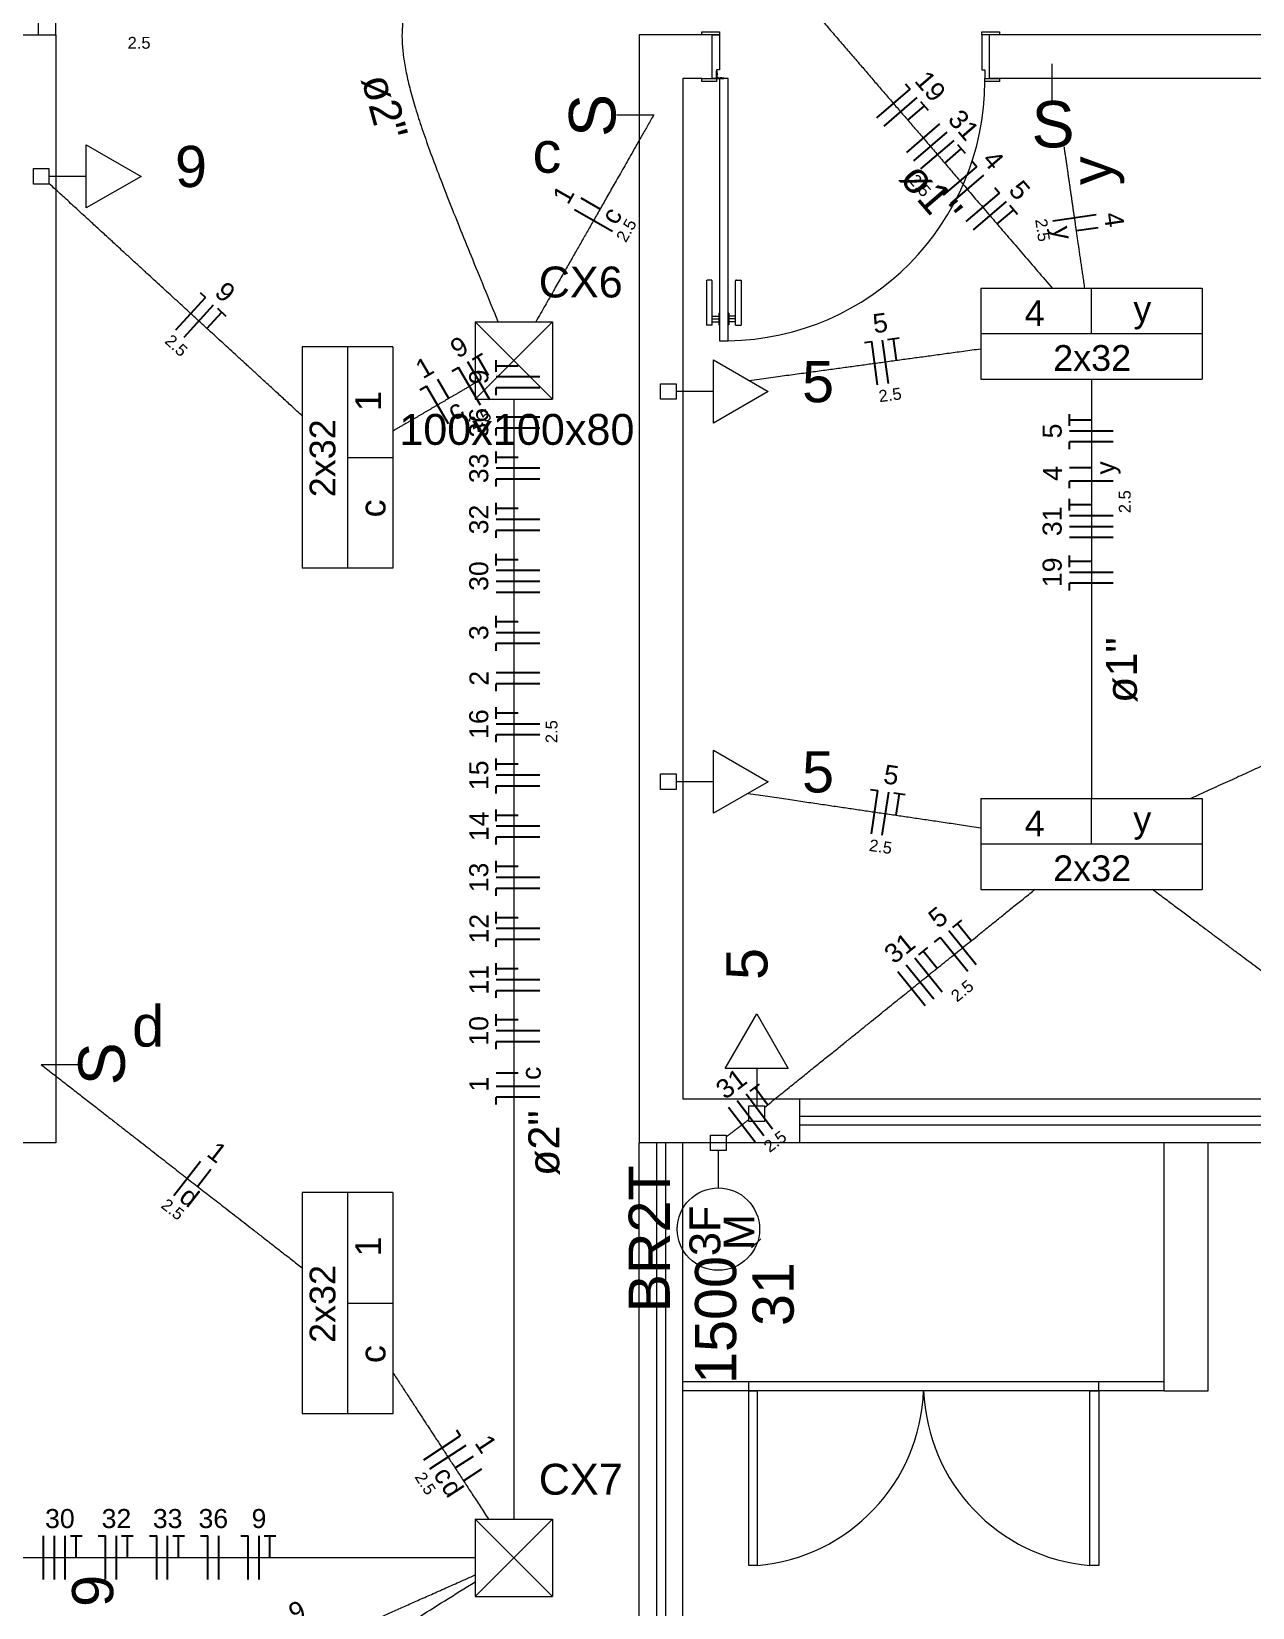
# Model space of a CAD drawing. Header units: millimetres. Extents: x -130 to 1399, y -90 to 1288.
# Drawn here: x 1118.74 to 1122.92, y 1243.83 to 1249.23 of the extents above; entities that cross this region are included whole.
import ezdxf

# ---------------------------------------------------------------- set-up
doc = ezdxf.new("R2010")
doc.units = ezdxf.units.MM
doc.header["$LTSCALE"] = 0.01
for name, color, linetype, lineweight in [('Arquitetura', 134, 'Continuous', 5), ('EL-Condutos', 3, 'Continuous', 13), ('EL-Fios', 9, 'Continuous', 25), ('EL-Textos condutos', 7, 'Continuous', 20), ('EL-Textos fios', 7, 'Continuous', 20), ('EL-Textos pontos', 5, 'Continuous', 20), ('P-SIMBOL', 5, 'Continuous', 5)]:
    doc.layers.add(name, color=color, linetype=linetype, lineweight=lineweight)
doc.styles.add('ARIAL', font='arial.ttf')

msp = doc.modelspace()

# ---------------------------------------------------------------- hatches: boundary and pattern name
at = {"layer": 'Arquitetura', "linetype": 'Continuous'}
h = msp.add_hatch(dxfattribs=at)
h.set_pattern_fill('ANSI31', color=256, scale=0.5, style=0)
h.set_pattern_definition([(45, (1106.27025, 1238.432124), (-0.04419417, 0.04419417), [])])
h.paths.add_polyline_path([(1121.2499, 1245.0712), (1121.2499, 1245.0732), (1121.2499, 1245.0752), (1121.2494, 1245.0772), (1121.2489, 1245.0792), (1121.2479, 1245.0807), (1121.2469, 1245.0827), (1121.2459, 1245.0842), (1121.2444, 1245.0857), (1121.2434, 1245.0872), (1121.2419, 1245.0887), (1121.2404, 1245.0897), (1121.2389, 1245.0912), (1121.2369, 1245.0922), (1121.2349, 1245.0927), (1121.2329, 1245.0932), (1121.2314, 1245.0937), (1121.2294, 1245.0942), (1121.2274, 1245.0942), (1121.2254, 1245.0942), (1121.2234, 1245.0937), (1121.2214, 1245.0932), (1121.2194, 1245.0927), (1121.2174, 1245.0922), (1121.2159, 1245.0912), (1121.2139, 1245.0897), (1121.2124, 1245.0887), (1121.2109, 1245.0872), (1121.2099, 1245.0857), (1121.2084, 1245.0842), (1121.2074, 1245.0827), (1121.2064, 1245.0807), (1121.2059, 1245.0792), (1121.2054, 1245.0772), (1121.2049, 1245.0752), (1121.2044, 1245.0732), (1121.2044, 1245.0712), (1121.2044, 1245.0712), (1121.2044, 1245.0692), (1121.2049, 1245.0672), (1121.2054, 1245.0652), (1121.2059, 1245.0637), (1121.2064, 1245.0617), (1121.2074, 1245.0597), (1121.2084, 1245.0582), (1121.2099, 1245.0567), (1121.2109, 1245.0552), (1121.2124, 1245.0537), (1121.2139, 1245.0527), (1121.2159, 1245.0517), (1121.2174, 1245.0507), (1121.2194, 1245.0497), (1121.2214, 1245.0492), (1121.2234, 1245.0487), (1121.2254, 1245.0487), (1121.2274, 1245.0482), (1121.2294, 1245.0487), (1121.2314, 1245.0487), (1121.2329, 1245.0492), (1121.2349, 1245.0497), (1121.2369, 1245.0507), (1121.2389, 1245.0517), (1121.2404, 1245.0527), (1121.2419, 1245.0537), (1121.2434, 1245.0552), (1121.2444, 1245.0567), (1121.2459, 1245.0582), (1121.2469, 1245.0597), (1121.2479, 1245.0617), (1121.2489, 1245.0637), (1121.2494, 1245.0652), (1121.2499, 1245.0672), (1121.2499, 1245.0692), (1121.2499, 1245.0712), (1121.2499, 1245.0712)])

# ---------------------------------------------------------------- linework, layer by layer
at = {"layer": 'Arquitetura'}
for p, q in [((1118.7619, 1251.2207), (1118.7619, 1249.2207)), ((1118.8219, 1249.2207), (1118.8219, 1251.2207)), ((1118.6714, 1249.2207), (1118.8219, 1249.2207)), ((1118.8219, 1249.2207), (1118.8219, 1245.4207)), ((1121.0879, 1249.0872), (1121.0879, 1249.0847)), ((1121.1034, 1249.0722), (1121.0999, 1249.0722)), ((1121.3714, 1245.5707), (1121.3714, 1245.4207)), ((1120.9714, 1245.4207), (1120.8219, 1245.4207)), ((1120.8219, 1243.4207), (1120.8219, 1245.4207)), ((1120.8814, 1245.4207), (1120.8814, 1243.4207)), ((1120.9114, 1245.4207), (1120.9114, 1243.4207)), ((1120.9714, 1243.4207), (1120.9714, 1245.4207)), ((1122.6214, 1244.6007), (1120.9714, 1244.6007)), ((1121.1969, 1244.5707), (1121.1969, 1244.6007)), ((1122.3969, 1244.5707), (1122.3969, 1244.6007)), ((1122.6214, 1244.5707), (1120.9714, 1244.5707))]:
    msp.add_line(p, q, dxfattribs=at)
at = {"layer": 'Arquitetura', "linetype": 'Continuous'}
for p, q in [((1120.8219, 1249.2207), (1120.8219, 1245.4207)), ((1121.0364, 1249.2207), (1120.8219, 1249.2207)), ((1123.9864, 1249.2207), (1122.0219, 1249.2207)), ((1120.9714, 1249.0707), (1120.9714, 1245.5707)), ((1121.0364, 1249.0707), (1120.9714, 1249.0707)), ((1123.7719, 1249.0707), (1122.0219, 1249.0707)), ((1123.7719, 1245.5707), (1120.9714, 1245.5707)), ((1123.3714, 1245.5107), (1121.3714, 1245.5107)), ((1123.3714, 1245.4807), (1121.3714, 1245.4807)), ((1118.8219, 1245.4207), (1118.6069, 1245.4207)), ((1131.1214, 1245.4207), (1120.9714, 1245.4207)), ((1122.6214, 1244.5707), (1122.6214, 1245.4207)), ((1122.7719, 1244.5707), (1122.7719, 1245.4207)), ((1122.6214, 1244.5707), (1122.7719, 1244.5707))]:
    msp.add_line(p, q, dxfattribs=at)
at = {"layer": 'Arquitetura', "color": 2}
for p, q in [((1121.0964, 1249.0707), (1121.0964, 1248.1707)), ((1121.1269, 1249.0707), (1121.0964, 1249.0707)), ((1121.1269, 1248.1707), (1121.1269, 1249.0707)), ((1121.0964, 1248.1707), (1121.1269, 1248.1707))]:
    msp.add_line(p, q, dxfattribs=at)
at = {"layer": 'Arquitetura', "color": 3, "linetype": 'Continuous'}
for p, q in [((1121.0679, 1248.3792), (1121.0544, 1248.3792)), ((1121.1554, 1248.3792), (1121.1694, 1248.3792)), ((1121.0519, 1248.3762), (1121.0519, 1248.2247)), ((1121.0719, 1248.2247), (1121.0719, 1248.3762)), ((1121.1514, 1248.2247), (1121.1514, 1248.3762)), ((1121.1714, 1248.3762), (1121.1714, 1248.2247)), ((1121.0949, 1248.2657), (1121.0949, 1248.2257)), ((1121.1284, 1248.2657), (1121.1284, 1248.2257))]:
    msp.add_line(p, q, dxfattribs=at)
at = {"layer": 'Arquitetura', "color": 3}
for p, q in [((1121.0719, 1248.2247), (1121.0519, 1248.2247)), ((1121.0719, 1248.2557), (1121.0949, 1248.2557)), ((1121.0719, 1248.2462), (1121.0949, 1248.2462)), ((1121.0719, 1248.2357), (1121.0949, 1248.2357)), ((1121.0949, 1248.2657), (1121.0964, 1248.2657)), ((1121.0949, 1248.2257), (1121.0964, 1248.2257)), ((1121.1284, 1248.2657), (1121.1269, 1248.2657)), ((1121.1284, 1248.2257), (1121.1269, 1248.2257)), ((1121.1514, 1248.2557), (1121.1284, 1248.2557)), ((1121.1514, 1248.2462), (1121.1284, 1248.2462)), ((1121.1514, 1248.2357), (1121.1284, 1248.2357)), ((1121.1514, 1248.2247), (1121.1714, 1248.2247))]:
    msp.add_line(p, q, dxfattribs=at)
for points in [[(1121.0964, 1249.2207), (1121.0719, 1249.2207), (1121.0364, 1249.2207), (1121.0364, 1249.2307), (1121.0964, 1249.2307), (1121.0964, 1249.2207)], [(1122.0564, 1249.2207), (1121.9964, 1249.2207), (1121.9964, 1249.2307), (1122.0564, 1249.2307), (1122.0564, 1249.2207)], [(1121.0864, 1249.0607), (1121.0364, 1249.0607), (1121.0364, 1249.0707), (1121.0864, 1249.0707), (1121.0864, 1249.0607)], [(1122.0564, 1249.0607), (1122.0064, 1249.0607), (1122.0064, 1249.0707), (1122.0564, 1249.0707), (1122.0564, 1249.0607)]]:
    msp.add_lwpolyline(points, close=True, dxfattribs=at)
at = {"layer": 'Arquitetura', "color": 2}
for points in [[(1121.0964, 1249.1007), (1121.0864, 1249.1007), (1121.0864, 1249.0707), (1121.0719, 1249.0707), (1121.0719, 1249.2207), (1121.0964, 1249.2207), (1121.0964, 1249.1007)], [(1121.9964, 1249.1007), (1122.0064, 1249.1007), (1122.0064, 1249.0707), (1122.0219, 1249.0707), (1122.0219, 1249.2207), (1121.9964, 1249.2207), (1121.9964, 1249.1007)]]:
    msp.add_lwpolyline(points, close=True, dxfattribs=at)
at = {"layer": 'Arquitetura', "color": 1}
for points in [[(1121.0874, 1249.0752), (1121.0864, 1249.0732), (1121.0864, 1249.0732), (1121.0864, 1249.0757), (1121.0864, 1249.0957), (1121.0874, 1249.0957), (1121.0874, 1249.0752)], [(1121.0909, 1249.0717), (1121.0889, 1249.0707), (1121.0889, 1249.0707), (1121.0914, 1249.0707), (1121.1114, 1249.0707), (1121.1114, 1249.0717), (1121.0909, 1249.0717)]]:
    msp.add_lwpolyline(points, dxfattribs=at)
at = {"layer": 'Arquitetura'}
for points in [[(1121.0889, 1249.0882), (1121.0879, 1249.0872), (1121.0874, 1249.0872)], [(1121.0889, 1249.0832), (1121.0879, 1249.0847), (1121.0874, 1249.0847)], [(1121.0889, 1249.0862), (1121.0889, 1249.0862), (1121.0889, 1249.0882), (1121.0889, 1249.0882), (1121.0889, 1249.0832), (1121.0889, 1249.0832), (1121.0889, 1249.0857), (1121.0889, 1249.0857)], [(1121.1019, 1249.0732), (1121.1019, 1249.0732), (1121.1044, 1249.0732), (1121.1044, 1249.0732), (1121.0989, 1249.0732), (1121.0989, 1249.0732), (1121.1014, 1249.0732), (1121.1014, 1249.0732)], [(1121.0989, 1249.0732), (1121.0999, 1249.0722), (1121.0999, 1249.0717)], [(1121.1044, 1249.0732), (1121.1034, 1249.0722), (1121.1034, 1249.0717)], [(1121.2264, 1244.5707), (1121.2264, 1243.9707), (1121.1969, 1243.9707), (1121.1969, 1244.5707), (1121.2264, 1244.5707)], [(1122.3969, 1244.5707), (1122.3969, 1243.9707), (1122.3669, 1243.9707), (1122.3669, 1244.5707), (1122.3969, 1244.5707)]]:
    msp.add_lwpolyline(points, dxfattribs=at)
at = {"layer": 'Arquitetura', "color": 1}
msp.add_circle((1121.0889, 1249.0732), 0.0025, dxfattribs=at)
at = {"layer": 'Arquitetura'}
for centre, radius, start, end in [((1121.1144, 1249.0632), 0.8921, 270.777, 359.871), ((1121.1719, 1244.5937), 0.6251, 275.015, 357.922), ((1122.4214, 1244.5937), 0.6251, 182.078, 264.985)]:
    msp.add_arc(centre, radius, start, end, dxfattribs=at)
at = {"layer": 'Arquitetura', "color": 3, "linetype": 'Continuous'}
for centre, start, end in [((1121.0544, 1248.3762), 99.4623, 180), ((1121.0684, 1248.3762), 0, 99.4623), ((1121.1549, 1248.3762), 80.5377, 180), ((1121.1689, 1248.3762), 0, 80.5377)]:
    msp.add_arc(centre, 0.003, start, end, dxfattribs=at)
at = {"layer": 'EL-Condutos', "linetype": 'Continuous'}
for points in [[(1120.8582, 1249.7582), (1120.7577, 1249.7249), (1120.6642, 1249.6938), (1120.5775, 1249.6644), (1120.4976, 1249.6364), (1120.4243, 1249.6095), (1120.3574, 1249.5833), (1120.2968, 1249.5575), (1120.2425, 1249.5316), (1120.1941, 1249.5053), (1120.1517, 1249.4783), (1120.1151, 1249.4503), (1120.0841, 1249.4208), (1120.0586, 1249.3895), (1120.0385, 1249.356), (1120.0236, 1249.3201), (1120.0138, 1249.2812), (1120.009, 1249.2392), (1120.0091, 1249.1936), (1120.0138, 1249.144), (1120.0231, 1249.0902), (1120.0368, 1249.0317), (1120.0548, 1248.9682), (1120.0769, 1248.8994), (1120.1031, 1248.8248), (1120.1332, 1248.7442), (1120.167, 1248.6572), (1120.2044, 1248.5633), (1120.2453, 1248.4624), (1120.2896, 1248.3539), (1120.337, 1248.2376)], [(1121.1035, 1249.6706), (1121.1557, 1249.6099), (1121.2051, 1249.5525), (1121.2517, 1249.4983), (1121.2958, 1249.4469), (1121.3377, 1249.3983), (1121.3775, 1249.352), (1121.4154, 1249.3079), (1121.4516, 1249.2658), (1121.4863, 1249.2254), (1121.5198, 1249.1865), (1121.5522, 1249.1488), (1121.5838, 1249.1121), (1121.6147, 1249.0761), (1121.6451, 1249.0407), (1121.6753, 1249.0056), (1121.7055, 1248.9705), (1121.7359, 1248.9352), (1121.7666, 1248.8995), (1121.7979, 1248.8631), (1121.8299, 1248.8258), (1121.863, 1248.7873), (1121.8972, 1248.7475), (1121.9328, 1248.7061), (1121.97, 1248.6628), (1122.0091, 1248.6174), (1122.0501, 1248.5697), (1122.0933, 1248.5194), (1122.139, 1248.4663), (1122.1873, 1248.4101), (1122.2384, 1248.3507)], [(1120.8719, 1248.9463), (1120.8513, 1248.9102), (1120.8319, 1248.8761), (1120.8136, 1248.844), (1120.7963, 1248.8137), (1120.78, 1248.785), (1120.7646, 1248.7579), (1120.7499, 1248.7322), (1120.736, 1248.7078), (1120.7228, 1248.6846), (1120.7101, 1248.6623), (1120.698, 1248.641), (1120.6863, 1248.6205), (1120.6749, 1248.6006), (1120.6639, 1248.5812), (1120.6531, 1248.5622), (1120.6424, 1248.5434), (1120.6318, 1248.5248), (1120.6212, 1248.5062), (1120.6105, 1248.4875), (1120.5997, 1248.4685), (1120.5886, 1248.4491), (1120.5773, 1248.4292), (1120.5656, 1248.4086), (1120.5534, 1248.3873), (1120.5408, 1248.3651), (1120.5275, 1248.3418), (1120.5136, 1248.3174), (1120.499, 1248.2918), (1120.4835, 1248.2647), (1120.4672, 1248.236)], [(1122.3491, 1248.351), (1122.346, 1248.3726), (1122.343, 1248.3935), (1122.34, 1248.4135), (1122.3372, 1248.4328), (1122.3345, 1248.4515), (1122.3319, 1248.4695), (1122.3294, 1248.4869), (1122.3269, 1248.5038), (1122.3245, 1248.5203), (1122.3222, 1248.5363), (1122.32, 1248.5518), (1122.3177, 1248.5671), (1122.3156, 1248.582), (1122.3134, 1248.5968), (1122.3113, 1248.6113), (1122.3092, 1248.6256), (1122.3072, 1248.6398), (1122.3051, 1248.654), (1122.3031, 1248.6682), (1122.301, 1248.6824), (1122.2989, 1248.6966), (1122.2968, 1248.711), (1122.2947, 1248.7256), (1122.2926, 1248.7404), (1122.2904, 1248.7555), (1122.2881, 1248.7709), (1122.2859, 1248.7866), (1122.2835, 1248.8028), (1122.2811, 1248.8194), (1122.2786, 1248.8365)], [(1119.6664, 1247.9136), (1119.6306, 1247.9464), (1119.5967, 1247.9776), (1119.5646, 1248.0071), (1119.534, 1248.0351), (1119.505, 1248.0618), (1119.4772, 1248.0872), (1119.4506, 1248.1117), (1119.425, 1248.1352), (1119.4002, 1248.1579), (1119.3762, 1248.1801), (1119.3526, 1248.2017), (1119.3294, 1248.223), (1119.3064, 1248.2441), (1119.2835, 1248.2651), (1119.2605, 1248.2862), (1119.2373, 1248.3076), (1119.2137, 1248.3293), (1119.1895, 1248.3515), (1119.1645, 1248.3744), (1119.1388, 1248.398), (1119.112, 1248.4226), (1119.084, 1248.4483), (1119.0547, 1248.4752), (1119.0239, 1248.5035), (1118.9915, 1248.5333), (1118.9573, 1248.5647), (1118.9211, 1248.5979), (1118.8829, 1248.633), (1118.8424, 1248.6702), (1118.7994, 1248.7097)], [(1121.1982, 1248.035), (1121.2324, 1248.0397), (1121.2651, 1248.0441), (1121.2967, 1248.0485), (1121.3271, 1248.0526), (1121.3565, 1248.0567), (1121.3849, 1248.0605), (1121.4123, 1248.0643), (1121.439, 1248.068), (1121.465, 1248.0715), (1121.4903, 1248.075), (1121.5151, 1248.0784), (1121.5393, 1248.0817), (1121.5632, 1248.085), (1121.5869, 1248.0882), (1121.6102, 1248.0914), (1121.6335, 1248.0946), (1121.6567, 1248.0978), (1121.68, 1248.1009), (1121.7033, 1248.1041), (1121.7269, 1248.1074), (1121.7508, 1248.1106), (1121.775, 1248.114), (1121.7997, 1248.1173), (1121.8249, 1248.1208), (1121.8508, 1248.1243), (1121.8774, 1248.128), (1121.9048, 1248.1317), (1121.933, 1248.1356), (1121.9623, 1248.1396), (1121.9925, 1248.1437)], [(1120.2588, 1248.0257), (1120.2473, 1248.019), (1120.2362, 1248.0125), (1120.2255, 1248.0062), (1120.215, 1248.0001), (1120.2049, 1247.9942), (1120.1951, 1247.9885), (1120.1856, 1247.9829), (1120.1763, 1247.9775), (1120.1671, 1247.9722), (1120.1582, 1247.9669), (1120.1494, 1247.9618), (1120.1408, 1247.9568), (1120.1322, 1247.9518), (1120.1238, 1247.9468), (1120.1153, 1247.9419), (1120.107, 1247.937), (1120.0986, 1247.9321), (1120.0902, 1247.9272), (1120.0817, 1247.9223), (1120.0731, 1247.9173), (1120.0645, 1247.9122), (1120.0557, 1247.9071), (1120.0468, 1247.9019), (1120.0377, 1247.8966), (1120.0284, 1247.8911), (1120.0188, 1247.8856), (1120.009, 1247.8798), (1119.9989, 1247.874), (1119.9885, 1247.8679), (1119.9778, 1247.8616)], [(1122.3717, 1248.0395), (1122.3717, 1247.974), (1122.3717, 1247.9122), (1122.3717, 1247.8537), (1122.3717, 1247.7984), (1122.3717, 1247.7459), (1122.3717, 1247.696), (1122.3717, 1247.6484), (1122.3717, 1247.6029), (1122.3717, 1247.5592), (1122.3717, 1247.5171), (1122.3717, 1247.4762), (1122.3717, 1247.4364), (1122.3717, 1247.3974), (1122.3717, 1247.3589), (1122.3717, 1247.3206), (1122.3717, 1247.2824), (1122.3717, 1247.2439), (1122.3717, 1247.2048), (1122.3717, 1247.165), (1122.3717, 1247.1242), (1122.3717, 1247.082), (1122.3717, 1247.0384), (1122.3717, 1246.9929), (1122.3717, 1246.9453), (1122.3717, 1246.8954), (1122.3717, 1246.8429), (1122.3717, 1246.7875), (1122.3717, 1246.7291), (1122.3717, 1246.6672), (1122.3717, 1246.6018)], [(1120.3916, 1247.9703), (1120.3916, 1247.7805), (1120.3916, 1247.6035), (1120.3916, 1247.4384), (1120.3916, 1247.2842), (1120.3916, 1247.1401), (1120.3916, 1247.0051), (1120.3916, 1246.8783), (1120.3916, 1246.7589), (1120.3916, 1246.6458), (1120.3916, 1246.5382), (1120.3916, 1246.4352), (1120.3916, 1246.3358), (1120.3916, 1246.2392), (1120.3916, 1246.1444), (1120.3916, 1246.0505), (1120.3916, 1245.9566), (1120.3916, 1245.8618), (1120.3916, 1245.7651), (1120.3916, 1245.6658), (1120.3916, 1245.5627), (1120.3916, 1245.4552), (1120.3916, 1245.3421), (1120.3916, 1245.2226), (1120.3916, 1245.0959), (1120.3916, 1244.9609), (1120.3916, 1244.8167), (1120.3916, 1244.6626), (1120.3916, 1244.4975), (1120.3916, 1244.3205), (1120.3916, 1244.1307)], [(1123.6306, 1247.021), (1123.5888, 1247.0019), (1123.5488, 1246.9836), (1123.5106, 1246.9662), (1123.4741, 1246.9494), (1123.439, 1246.9334), (1123.4054, 1246.9181), (1123.373, 1246.9033), (1123.3419, 1246.889), (1123.3117, 1246.8753), (1123.2826, 1246.8619), (1123.2542, 1246.849), (1123.2265, 1246.8363), (1123.1994, 1246.8239), (1123.1728, 1246.8117), (1123.1465, 1246.7997), (1123.1204, 1246.7878), (1123.0945, 1246.776), (1123.0685, 1246.7641), (1123.0424, 1246.7522), (1123.0161, 1246.7401), (1122.9893, 1246.7279), (1122.9622, 1246.7155), (1122.9344, 1246.7028), (1122.9059, 1246.6898), (1122.8765, 1246.6763), (1122.8462, 1246.6625), (1122.8148, 1246.6481), (1122.7823, 1246.6333), (1122.7484, 1246.6178), (1122.7131, 1246.6016)], [(1121.1946, 1246.6189), (1121.229, 1246.6138), (1121.262, 1246.609), (1121.2938, 1246.6043), (1121.3244, 1246.5998), (1121.354, 1246.5954), (1121.3825, 1246.5912), (1121.4102, 1246.5872), (1121.437, 1246.5832), (1121.4631, 1246.5794), (1121.4886, 1246.5756), (1121.5134, 1246.572), (1121.5378, 1246.5684), (1121.5618, 1246.5648), (1121.5855, 1246.5614), (1121.609, 1246.5579), (1121.6324, 1246.5545), (1121.6557, 1246.551), (1121.679, 1246.5476), (1121.7024, 1246.5441), (1121.7261, 1246.5407), (1121.75, 1246.5371), (1121.7743, 1246.5336), (1121.7991, 1246.5299), (1121.8244, 1246.5262), (1121.8503, 1246.5224), (1121.877, 1246.5184), (1121.9045, 1246.5144), (1121.9328, 1246.5102), (1121.9622, 1246.5059), (1121.9925, 1246.5014)], [(1121.2507, 1245.542), (1121.297, 1245.5793), (1121.3408, 1245.6147), (1121.3822, 1245.648), (1121.4214, 1245.6796), (1121.4585, 1245.7095), (1121.4936, 1245.7378), (1121.527, 1245.7647), (1121.5588, 1245.7903), (1121.5891, 1245.8148), (1121.6182, 1245.8382), (1121.6461, 1245.8608), (1121.6731, 1245.8825), (1121.6993, 1245.9036), (1121.7249, 1245.9243), (1121.75, 1245.9445), (1121.7748, 1245.9645), (1121.7994, 1245.9843), (1121.824, 1246.0042), (1121.8488, 1246.0242), (1121.874, 1246.0444), (1121.8996, 1246.0651), (1121.9259, 1246.0863), (1121.953, 1246.1081), (1121.9811, 1246.1307), (1122.0103, 1246.1543), (1122.0408, 1246.1789), (1122.0727, 1246.2046), (1122.1063, 1246.2317), (1122.1417, 1246.2602), (1122.179, 1246.2903)], [(1123.609, 1245.521), (1123.5576, 1245.5594), (1123.509, 1245.5957), (1123.4632, 1245.63), (1123.4198, 1245.6624), (1123.3787, 1245.6931), (1123.3398, 1245.7221), (1123.3029, 1245.7498), (1123.2677, 1245.776), (1123.2341, 1245.8011), (1123.202, 1245.8252), (1123.171, 1245.8483), (1123.1412, 1245.8706), (1123.1122, 1245.8922), (1123.084, 1245.9134), (1123.0562, 1245.9341), (1123.0288, 1245.9546), (1123.0016, 1245.9749), (1122.9743, 1245.9953), (1122.9469, 1246.0158), (1122.919, 1246.0366), (1122.8907, 1246.0578), (1122.8615, 1246.0796), (1122.8315, 1246.102), (1122.8004, 1246.1252), (1122.768, 1246.1494), (1122.7342, 1246.1747), (1122.6987, 1246.2012), (1122.6615, 1246.2291), (1122.6222, 1246.2584), (1122.5808, 1246.2894)], [(1118.7719, 1245.6886), (1118.8173, 1245.6533), (1118.86, 1245.62), (1118.9004, 1245.5886), (1118.9384, 1245.5589), (1118.9743, 1245.531), (1119.0083, 1245.5045), (1119.0405, 1245.4794), (1119.0711, 1245.4556), (1119.1002, 1245.4329), (1119.128, 1245.4113), (1119.1547, 1245.3905), (1119.1804, 1245.3704), (1119.2053, 1245.351), (1119.2296, 1245.3321), (1119.2535, 1245.3135), (1119.277, 1245.2952), (1119.3004, 1245.277), (1119.3238, 1245.2588), (1119.3474, 1245.2404), (1119.3713, 1245.2217), (1119.3958, 1245.2027), (1119.4209, 1245.1831), (1119.4469, 1245.1629), (1119.4739, 1245.1418), (1119.5021, 1245.1199), (1119.5316, 1245.0969), (1119.5627, 1245.0727), (1119.5953, 1245.0472), (1119.6299, 1245.0203), (1119.6664, 1244.9919)], [(1121.1195, 1245.4409), (1121.1228, 1245.4434), (1121.1259, 1245.4458), (1121.1289, 1245.4481), (1121.1318, 1245.4502), (1121.1345, 1245.4524), (1121.1372, 1245.4544), (1121.1398, 1245.4564), (1121.1423, 1245.4583), (1121.1448, 1245.4602), (1121.1472, 1245.462), (1121.1495, 1245.4638), (1121.1518, 1245.4655), (1121.1541, 1245.4673), (1121.1564, 1245.469), (1121.1587, 1245.4707), (1121.1609, 1245.4724), (1121.1632, 1245.4742), (1121.1655, 1245.4759), (1121.1678, 1245.4777), (1121.1701, 1245.4795), (1121.1725, 1245.4813), (1121.175, 1245.4832), (1121.1775, 1245.4851), (1121.1801, 1245.487), (1121.1828, 1245.4891), (1121.1855, 1245.4912), (1121.1884, 1245.4934), (1121.1914, 1245.4957), (1121.1945, 1245.498), (1121.1978, 1245.5005)], [(1119.9778, 1244.6319), (1119.9898, 1244.6135), (1120.0014, 1244.5957), (1120.0127, 1244.5785), (1120.0235, 1244.5618), (1120.0341, 1244.5456), (1120.0444, 1244.5298), (1120.0545, 1244.5144), (1120.0643, 1244.4993), (1120.074, 1244.4844), (1120.0836, 1244.4698), (1120.0931, 1244.4552), (1120.1025, 1244.4408), (1120.1119, 1244.4263), (1120.1214, 1244.4119), (1120.1309, 1244.3973), (1120.1404, 1244.3826), (1120.1502, 1244.3677), (1120.16, 1244.3526), (1120.1701, 1244.3371), (1120.1804, 1244.3213), (1120.191, 1244.3051), (1120.202, 1244.2884), (1120.2132, 1244.2711), (1120.2249, 1244.2532), (1120.2369, 1244.2347), (1120.2495, 1244.2155), (1120.2625, 1244.1956), (1120.276, 1244.1748), (1120.2902, 1244.1532), (1120.3049, 1244.1306)], [(1120.257, 1243.9977), (1119.9703, 1243.9977), (1119.7014, 1243.9977), (1119.449, 1243.9977), (1119.2119, 1243.9977), (1118.9889, 1243.9977), (1118.7786, 1243.9977), (1118.5798, 1243.9977), (1118.3912, 1243.9977), (1118.2115, 1243.9977), (1118.0395, 1243.9977), (1117.8739, 1243.9977), (1117.7135, 1243.9977), (1117.557, 1243.9977), (1117.403, 1243.9977), (1117.2504, 1243.9977), (1117.0978, 1243.9977), (1116.9441, 1243.9977), (1116.7878, 1243.9977), (1116.6278, 1243.9977), (1116.4629, 1243.9977), (1116.2916, 1243.9977), (1116.1128, 1243.9977), (1115.9252, 1243.9977), (1115.7275, 1243.9977), (1115.5184, 1243.9977), (1115.2967, 1243.9977), (1115.0612, 1243.9977), (1114.8104, 1243.9977), (1114.5433, 1243.9977), (1114.2585, 1243.9977)], [(1118.0701, 1242.5504), (1118.1675, 1242.6111), (1118.2594, 1242.6684), (1118.3462, 1242.7225), (1118.4283, 1242.7737), (1118.5061, 1242.8222), (1118.58, 1242.8683), (1118.6505, 1242.9122), (1118.7179, 1242.9543), (1118.7827, 1242.9947), (1118.8453, 1243.0337), (1118.906, 1243.0715), (1118.9653, 1243.1085), (1119.0237, 1243.1449), (1119.0814, 1243.1809), (1119.1389, 1243.2167), (1119.1967, 1243.2528), (1119.2551, 1243.2892), (1119.3146, 1243.3263), (1119.3755, 1243.3642), (1119.4383, 1243.4034), (1119.5034, 1243.444), (1119.5711, 1243.4862), (1119.642, 1243.5304), (1119.7164, 1243.5768), (1119.7947, 1243.6256), (1119.8773, 1243.6771), (1119.9646, 1243.7316), (1120.0572, 1243.7892), (1120.1552, 1243.8504), (1120.2593, 1243.9152)], [(1119.0087, 1243.3826), (1119.0701, 1243.4099), (1119.1278, 1243.4355), (1119.1821, 1243.4597), (1119.2333, 1243.4825), (1119.2815, 1243.5039), (1119.3271, 1243.5242), (1119.3703, 1243.5434), (1119.4113, 1243.5617), (1119.4504, 1243.5791), (1119.4879, 1243.5957), (1119.5238, 1243.6117), (1119.5586, 1243.6272), (1119.5925, 1243.6423), (1119.6256, 1243.657), (1119.6583, 1243.6715), (1119.6908, 1243.686), (1119.7233, 1243.7004), (1119.756, 1243.715), (1119.7893, 1243.7298), (1119.8234, 1243.745), (1119.8584, 1243.7606), (1119.8947, 1243.7767), (1119.9325, 1243.7935), (1119.9721, 1243.8111), (1120.0136, 1243.8296), (1120.0574, 1243.8491), (1120.1036, 1243.8696), (1120.1526, 1243.8914), (1120.2045, 1243.9145), (1120.2596, 1243.939)]]:
    msp.add_spline(points, degree=3, dxfattribs=at)
at = {"layer": 'EL-Fios'}
for p, q in [((1121.6365, 1248.9358), (1121.7502, 1249.0335)), ((1121.7339, 1249.0525), (1121.7502, 1249.0335)), ((1121.6609, 1248.9073), (1121.7746, 1249.0051)), ((1121.7422, 1248.9278), (1121.7991, 1248.9767)), ((1121.7861, 1248.9918), (1121.8121, 1248.9615)), ((1121.7386, 1248.817), (1121.8523, 1248.9148)), ((1121.763, 1248.7886), (1121.8768, 1248.8863)), ((1121.7875, 1248.7601), (1121.9012, 1248.8579)), ((1121.8688, 1248.7806), (1121.9257, 1248.8295)), ((1121.9126, 1248.8446), (1121.9387, 1248.8143)), ((1121.8651, 1248.6698), (1121.9789, 1248.7676)), ((1121.9626, 1248.7865), (1121.9789, 1248.7676)), ((1121.8896, 1248.6413), (1122.0033, 1248.7391)), ((1120.6874, 1248.6225), (1120.6223, 1248.6596)), ((1121.9428, 1248.5795), (1122.0565, 1248.6772)), ((1121.9673, 1248.551), (1122.081, 1248.6488)), ((1122.0402, 1248.6962), (1122.0565, 1248.6772)), ((1120.7304, 1248.5463), (1120.6, 1248.6206)), ((1122.0486, 1248.5715), (1122.1054, 1248.6204)), ((1122.0924, 1248.6355), (1122.1185, 1248.6052)), ((1122.2398, 1248.5823), (1122.3882, 1248.6039)), ((1122.3205, 1248.5487), (1122.3947, 1248.5595)), ((1119.3168, 1248.3364), (1119.3352, 1248.3195)), ((1119.2338, 1248.209), (1119.3352, 1248.3195)), ((1119.2614, 1248.1836), (1119.3629, 1248.2941)), ((1119.3757, 1248.2823), (1119.4052, 1248.2552)), ((1119.3398, 1248.2135), (1119.3905, 1248.2688)), ((1121.5939, 1248.1648), (1121.6187, 1248.1682)), ((1121.639, 1248.0196), (1121.6187, 1248.1682)), ((1121.6762, 1248.0247), (1121.6558, 1248.1733)), ((1121.6732, 1248.1757), (1121.7128, 1248.1811)), ((1121.7032, 1248.1041), (1121.693, 1248.1784)), ((1120.2497, 1248.1072), (1120.2842, 1248.1274)), ((1120.3048, 1248.0525), (1120.267, 1248.1173)), ((1120.1806, 1248.0669), (1120.2022, 1248.0795)), ((1120.2778, 1247.9499), (1120.2022, 1248.0795)), ((1120.3102, 1247.9689), (1120.2346, 1248.0984)), ((1120.3315, 1248.0644), (1120.3315, 1248.1044)), ((1120.4065, 1248.0844), (1120.3315, 1248.0844)), ((1120.0707, 1248.0027), (1120.0923, 1248.0153)), ((1120.1679, 1247.8858), (1120.0923, 1248.0153)), ((1120.1689, 1247.9732), (1120.1311, 1248.0379)), ((1120.4815, 1248.0469), (1120.3315, 1248.0469)), ((1120.4815, 1248.0094), (1120.3315, 1248.0094)), ((1120.3315, 1247.9844), (1120.3315, 1248.0094)), ((1120.4815, 1247.909), (1120.3315, 1247.909)), ((1122.2967, 1247.879), (1122.2967, 1247.919)), ((1122.3717, 1247.899), (1122.2967, 1247.899)), ((1120.4815, 1247.8715), (1120.3315, 1247.8715)), ((1120.3315, 1247.8465), (1120.3315, 1247.8715)), ((1122.4467, 1247.8615), (1122.2967, 1247.8615)), ((1120.3315, 1247.7512), (1120.3315, 1247.7912)), ((1122.4467, 1247.824), (1122.2967, 1247.824)), ((1122.2967, 1247.799), (1122.2967, 1247.824)), ((1120.4065, 1247.7712), (1120.3315, 1247.7712)), ((1120.4815, 1247.7337), (1120.3315, 1247.7337)), ((1122.3717, 1247.735), (1122.2967, 1247.735)), ((1120.4815, 1247.6962), (1120.3315, 1247.6962)), ((1120.3315, 1247.6712), (1120.3315, 1247.6962)), ((1122.4467, 1247.6901), (1122.2967, 1247.6901)), ((1122.2967, 1247.6651), (1122.2967, 1247.6901)), ((1122.2967, 1247.5885), (1122.2967, 1247.6285)), ((1120.3315, 1247.5758), (1120.3315, 1247.6158)), ((1120.4065, 1247.5958), (1120.3315, 1247.5958)), ((1122.3717, 1247.6085), (1122.2967, 1247.6085)), ((1122.4467, 1247.571), (1122.2967, 1247.571)), ((1120.4815, 1247.5583), (1120.3315, 1247.5583)), ((1120.4815, 1247.5208), (1120.3315, 1247.5208)), ((1120.3315, 1247.4958), (1120.3315, 1247.5208)), ((1122.4467, 1247.5335), (1122.2967, 1247.5335)), ((1122.4467, 1247.496), (1122.2967, 1247.496)), ((1120.3315, 1247.4004), (1120.3315, 1247.4404)), ((1120.4065, 1247.4204), (1120.3315, 1247.4204)), ((1122.2967, 1247.3944), (1122.2967, 1247.4344)), ((1122.3717, 1247.4144), (1122.2967, 1247.4144)), ((1120.4815, 1247.3829), (1120.3315, 1247.3829)), ((1122.4467, 1247.3769), (1122.2967, 1247.3769)), ((1120.4815, 1247.3454), (1120.3315, 1247.3454)), ((1120.4815, 1247.3079), (1120.3315, 1247.3079)), ((1122.4467, 1247.3394), (1122.2967, 1247.3394)), ((1122.2967, 1247.3144), (1122.2967, 1247.3394)), ((1120.3315, 1247.1875), (1120.3315, 1247.2275)), ((1120.4065, 1247.2075), (1120.3315, 1247.2075)), ((1120.4815, 1247.17), (1120.3315, 1247.17)), ((1120.4815, 1247.1325), (1120.3315, 1247.1325)), ((1120.3315, 1247.1075), (1120.3315, 1247.1325)), ((1120.4815, 1247.0321), (1120.3315, 1247.0321)), ((1120.4815, 1246.9946), (1120.3315, 1246.9946)), ((1120.3315, 1246.9696), (1120.3315, 1246.9946)), ((1120.3315, 1246.8742), (1120.3315, 1246.9142)), ((1120.4065, 1246.8942), (1120.3315, 1246.8942)), ((1120.4815, 1246.8567), (1120.3315, 1246.8567)), ((1120.4815, 1246.8192), (1120.3315, 1246.8192)), ((1120.3315, 1246.7942), (1120.3315, 1246.8192)), ((1120.3315, 1246.6989), (1120.3315, 1246.7389)), ((1120.4065, 1246.7189), (1120.3315, 1246.7189)), ((1120.4815, 1246.6814), (1120.3315, 1246.6814)), ((1120.4815, 1246.6439), (1120.3315, 1246.6439)), ((1120.3315, 1246.6189), (1120.3315, 1246.6439)), ((1121.615, 1246.6328), (1121.6397, 1246.6292)), ((1121.6179, 1246.4808), (1121.6397, 1246.6292)), ((1121.655, 1246.4753), (1121.6768, 1246.6237)), ((1121.6942, 1246.6212), (1121.7337, 1246.6153)), ((1121.703, 1246.5441), (1121.714, 1246.6183)), ((1120.3315, 1246.5235), (1120.3315, 1246.5635)), ((1120.4065, 1246.5435), (1120.3315, 1246.5435)), ((1120.4815, 1246.506), (1120.3315, 1246.506)), ((1120.4815, 1246.4685), (1120.3315, 1246.4685)), ((1120.3315, 1246.4435), (1120.3315, 1246.4685)), ((1120.3315, 1246.3481), (1120.3315, 1246.3881)), ((1120.4065, 1246.3681), (1120.3315, 1246.3681)), ((1120.4815, 1246.3306), (1120.3315, 1246.3306)), ((1120.4815, 1246.2931), (1120.3315, 1246.2931)), ((1120.3315, 1246.2681), (1120.3315, 1246.2931)), ((1120.3315, 1246.1727), (1120.3315, 1246.2127)), ((1120.4065, 1246.1927), (1120.3315, 1246.1927)), ((1121.8967, 1246.159), (1121.9278, 1246.1841)), ((1121.9593, 1246.1132), (1121.9122, 1246.1715)), ((1120.4815, 1246.1552), (1120.3315, 1246.1552)), ((1120.4815, 1246.1177), (1120.3315, 1246.1177)), ((1120.3315, 1246.0927), (1120.3315, 1246.1177)), ((1121.8344, 1246.1088), (1121.8538, 1246.1245)), ((1121.948, 1246.0077), (1121.8538, 1246.1245)), ((1121.9772, 1246.0312), (1121.883, 1246.148)), ((1121.7799, 1246.0649), (1121.811, 1246.09)), ((1121.8425, 1246.019), (1121.7954, 1246.0774)), ((1120.3315, 1245.9973), (1120.3315, 1246.0373)), ((1120.4065, 1246.0173), (1120.3315, 1246.0173)), ((1121.802, 1245.89), (1121.7079, 1246.0068)), ((1121.8312, 1245.9136), (1121.7371, 1246.0303)), ((1121.8604, 1245.9371), (1121.7663, 1246.0539)), ((1120.4815, 1245.9798), (1120.3315, 1245.9798)), ((1120.4815, 1245.9423), (1120.3315, 1245.9423)), ((1120.3315, 1245.9173), (1120.3315, 1245.9423)), ((1120.3315, 1245.8219), (1120.3315, 1245.8619)), ((1120.4065, 1245.8419), (1120.3315, 1245.8419)), ((1120.4815, 1245.8044), (1120.3315, 1245.8044)), ((1120.4815, 1245.7669), (1120.3315, 1245.7669)), ((1120.3315, 1245.7419), (1120.3315, 1245.7669)), ((1120.4065, 1245.6592), (1120.3315, 1245.6592)), ((1120.4815, 1245.6143), (1120.3315, 1245.6143)), ((1120.4815, 1245.5768), (1120.3315, 1245.5768)), ((1120.3315, 1245.5518), (1120.3315, 1245.5768)), ((1121.2787, 1245.4679), (1121.1878, 1245.5872)), ((1121.2018, 1245.5978), (1121.2336, 1245.622)), ((1121.2631, 1245.5502), (1121.2177, 1245.6099)), ((1121.2191, 1245.4224), (1121.1282, 1245.5417)), ((1121.2489, 1245.4451), (1121.158, 1245.5645)), ((1119.2262, 1245.2398), (1119.3184, 1245.3581)), ((1119.3077, 1245.2714), (1119.3538, 1245.3305)), ((1120.1949, 1244.4365), (1120.2085, 1244.4156)), ((1120.0829, 1244.3336), (1120.2085, 1244.4156)), ((1120.1034, 1244.3022), (1120.229, 1244.3842)), ((1120.1907, 1244.3056), (1120.2535, 1244.3466)), ((1120.2193, 1244.2619), (1120.2821, 1244.3028)), ((1118.7795, 1243.9227), (1118.7795, 1244.0727)), ((1118.817, 1243.9227), (1118.817, 1244.0727)), ((1118.8545, 1243.9227), (1118.8545, 1244.0727)), ((1118.872, 1244.0727), (1118.912, 1244.0727)), ((1118.892, 1243.9977), (1118.892, 1244.0727)), ((1118.9673, 1244.0727), (1118.9923, 1244.0727)), ((1118.9923, 1243.9227), (1118.9923, 1244.0727)), ((1119.0298, 1243.9227), (1119.0298, 1244.0727)), ((1119.0473, 1244.0727), (1119.0873, 1244.0727)), ((1119.0673, 1243.9977), (1119.0673, 1244.0727)), ((1119.1427, 1244.0727), (1119.1677, 1244.0727)), ((1119.1677, 1243.9227), (1119.1677, 1244.0727)), ((1119.2052, 1243.9227), (1119.2052, 1244.0727)), ((1119.2227, 1244.0727), (1119.2627, 1244.0727)), ((1119.2427, 1243.9977), (1119.2427, 1244.0727)), ((1119.3181, 1244.0727), (1119.3431, 1244.0727)), ((1119.3431, 1243.9227), (1119.3431, 1244.0727)), ((1119.3806, 1243.9227), (1119.3806, 1244.0727)), ((1119.456, 1244.0727), (1119.481, 1244.0727)), ((1119.481, 1243.9227), (1119.481, 1244.0727)), ((1119.5185, 1243.9227), (1119.5185, 1244.0727)), ((1119.536, 1244.0727), (1119.576, 1244.0727)), ((1119.556, 1243.9977), (1119.556, 1244.0727))]:
    msp.add_line(p, q, dxfattribs=at)
at = {"layer": 'P-SIMBOL'}
for p, q in [((1122.2374, 1248.9922), (1122.2374, 1249.1207)), ((1120.7435, 1248.9463), (1120.8719, 1248.9463)), ((1118.9265, 1248.8432), (1119.114, 1248.7349)), ((1118.9265, 1248.6267), (1118.9265, 1248.8432)), ((1118.7454, 1248.7084), (1118.7454, 1248.7614)), ((1118.7454, 1248.7614), (1118.7985, 1248.7614)), ((1118.7985, 1248.7614), (1118.7985, 1248.7084)), ((1118.7985, 1248.7084), (1118.7454, 1248.7084)), ((1118.9265, 1248.7349), (1118.7985, 1248.7349)), ((1119.114, 1248.7349), (1118.9265, 1248.6267)), ((1121.9925, 1248.3513), (1121.9925, 1248.0399)), ((1121.9925, 1248.3513), (1122.751, 1248.3513)), ((1122.3717, 1248.1956), (1122.3717, 1248.3513)), ((1122.751, 1248.3513), (1122.751, 1248.0399)), ((1120.2591, 1248.2357), (1120.5241, 1248.2357)), ((1120.2591, 1248.2357), (1120.2591, 1247.9707)), ((1120.2591, 1248.2357), (1120.5241, 1247.9707)), ((1120.5241, 1248.2357), (1120.2591, 1247.9707)), ((1120.5241, 1248.2357), (1120.5241, 1247.9707)), ((1121.9925, 1248.1956), (1122.751, 1248.1956)), ((1119.6664, 1248.1499), (1119.6664, 1247.3914)), ((1119.9777, 1248.1499), (1119.6664, 1248.1499)), ((1119.822, 1248.1499), (1119.822, 1247.3914)), ((1119.9777, 1248.1499), (1119.9777, 1247.3914)), ((1121.076, 1248.1053), (1121.2635, 1247.9971)), ((1121.076, 1247.8888), (1121.076, 1248.1053)), ((1120.8949, 1247.9706), (1120.8949, 1248.0236)), ((1120.8949, 1248.0236), (1120.948, 1248.0236)), ((1120.948, 1248.0236), (1120.948, 1247.9706)), ((1121.9925, 1248.0399), (1122.751, 1248.0399)), ((1120.2591, 1247.9707), (1120.5241, 1247.9707)), ((1120.948, 1247.9706), (1120.8949, 1247.9706)), ((1121.076, 1247.9971), (1120.948, 1247.9971)), ((1121.2635, 1247.9971), (1121.076, 1247.8888)), ((1119.822, 1247.7707), (1119.9777, 1247.7707)), ((1119.9777, 1247.3914), (1119.6664, 1247.3914)), ((1121.076, 1246.7674), (1121.2635, 1246.6591)), ((1121.076, 1246.5509), (1121.076, 1246.7674)), ((1120.8949, 1246.6326), (1120.8949, 1246.6856)), ((1120.8949, 1246.6856), (1120.948, 1246.6856)), ((1120.948, 1246.6856), (1120.948, 1246.6326)), ((1121.076, 1246.6591), (1120.948, 1246.6591)), ((1121.2635, 1246.6591), (1121.076, 1246.5509)), ((1120.948, 1246.6326), (1120.8949, 1246.6326)), ((1121.9925, 1246.6013), (1121.9925, 1246.2899)), ((1121.9925, 1246.6013), (1122.751, 1246.6013)), ((1122.3717, 1246.4456), (1122.3717, 1246.6013)), ((1122.751, 1246.6013), (1122.751, 1246.2899)), ((1121.9925, 1246.4456), (1122.751, 1246.4456)), ((1121.9925, 1246.2899), (1122.751, 1246.2899)), ((1121.1161, 1245.6752), (1121.2243, 1245.8627)), ((1121.2243, 1245.8627), (1121.3326, 1245.6752)), ((1118.9004, 1245.6886), (1118.7719, 1245.6886)), ((1121.3326, 1245.6752), (1121.1161, 1245.6752)), ((1121.2243, 1245.6752), (1121.2243, 1245.5472)), ((1121.1978, 1245.5472), (1121.2509, 1245.5472)), ((1121.1978, 1245.4942), (1121.1978, 1245.5472)), ((1121.2509, 1245.5472), (1121.2509, 1245.4942)), ((1121.2509, 1245.4942), (1121.1978, 1245.4942)), ((1121.0665, 1245.4472), (1121.1196, 1245.4472)), ((1121.0665, 1245.3942), (1121.0665, 1245.4472)), ((1121.1196, 1245.4472), (1121.1196, 1245.3942)), ((1121.1196, 1245.3942), (1121.0665, 1245.3942)), ((1121.093, 1245.2657), (1121.093, 1245.3942)), ((1119.6664, 1245.2499), (1119.6664, 1244.4914)), ((1119.9777, 1245.2499), (1119.6664, 1245.2499)), ((1119.822, 1245.2499), (1119.822, 1244.4914)), ((1119.9777, 1245.2499), (1119.9777, 1244.4914)), ((1119.822, 1244.8707), (1119.9777, 1244.8707)), ((1119.9777, 1244.4914), (1119.6664, 1244.4914)), ((1120.2591, 1244.1302), (1120.5241, 1244.1302)), ((1120.2591, 1244.1302), (1120.2591, 1243.8652)), ((1120.2591, 1244.1302), (1120.5241, 1243.8652)), ((1120.5241, 1244.1302), (1120.2591, 1243.8652)), ((1120.5241, 1244.1302), (1120.5241, 1243.8652)), ((1120.2591, 1243.8652), (1120.5241, 1243.8652))]:
    msp.add_line(p, q, dxfattribs=at)
msp.add_circle((1121.093, 1245.1247), 0.1412, dxfattribs=at)

# ---------------------------------------------------------------- texts
at = {"layer": 'EL-Textos condutos', "char_height": 0.1059, "width": 0.38124, "attachment_point": 8, "line_spacing_factor": 0.798, "style": 'ARIAL'}
for s, insert, rotation in [('ø2"', (1119.8959, 1248.9585), 285.4926), ('ø1"', (1121.7808, 1248.6389), 310.6913), ('ø1"', (1122.5303, 1247.0416), 90.0002), ('ø2"', (1120.5503, 1245.4196), 90.0002)]:
    msp.add_mtext(s, dxfattribs=dict(at, insert=insert, rotation=rotation))
at = {"layer": 'EL-Textos fios', "attachment_point": 8, "line_spacing_factor": 0.798, "style": 'ARIAL'}
for s, insert, char_height, width in [('2.5', (1119.1073, 1249.172), 0.04059, 0.146142), ('30', (1118.8358, 1244.0987), 0.06531, 0.156732), ('32', (1119.0298, 1244.0987), 0.06531, 0.156732), ('33', (1119.2053, 1244.0987), 0.06531, 0.156732), ('36', (1119.3618, 1244.0987), 0.06531, 0.156732), ('9', (1119.5183, 1244.0987), 0.0653, 0.078366)]:
    msp.add_mtext(s, dxfattribs=dict(at, insert=insert, char_height=char_height, width=width))
for s, insert, char_height, width, rotation in [('19', (1121.7946, 1249.0222), 0.06531, 0.156732, 310.6864), ('31', (1121.9086, 1248.8892), 0.06531, 0.156732, 310.6864), ('4', (1122.0111, 1248.7702), 0.0653, 0.078366, 310.6864), ('2.5', (1121.7684, 1248.6899), 0.04059, 0.146142, 310.6864), ('5', (1122.1006, 1248.6657), 0.0653, 0.078366, 310.6864), ('1', (1120.59, 1248.6563), 0.0653, 0.078366, 60.3267), ('c', (1120.7555, 1248.5838), 0.0653, 0.078366, 60.3267), ('4', (1122.4176, 1248.5817), 0.0653, 0.078366, 278.2627), ('2.5', (1120.7956, 1248.5393), 0.04059, 0.146142, 60.3267), ('2.5', (1122.184, 1248.5475), 0.04059, 0.146142, 278.2627), ('y', (1122.2218, 1248.5341), 0.0653, 0.078366, 278.2627), ('9', (1119.3803, 1248.3135), 0.0653, 0.078366, 317.4415), ('5', (1121.6523, 1248.199), 0.0653, 0.078366, 7.7922), ('2.5', (1119.2208, 1248.1395), 0.04059, 0.146142, 317.4415), ('9', (1120.2214, 1248.1207), 0.0653, 0.078366, 30.2808), ('1', (1120.1019, 1248.0512), 0.0653, 0.078366, 30.2808), ('9', (1120.3052, 1248.0471), 0.0653, 0.078366, 90.0002), ('2.5', (1121.6844, 1247.9649), 0.04059, 0.146142, 7.7922), ('c', (1120.2084, 1247.9052), 0.0653, 0.078366, 30.2808), ('2.5', (1120.2855, 1247.8847), 0.04059, 0.146142, 30.2808), ('36', (1120.3052, 1247.8901), 0.06531, 0.156732, 90.0002), ('5', (1122.2707, 1247.8616), 0.0653, 0.078366, 90.0002), ('33', (1120.3052, 1247.7336), 0.06531, 0.156732, 90.0002), ('4', (1122.2707, 1247.7161), 0.0653, 0.078366, 90.0002), ('y', (1122.4718, 1247.7351), 0.0653, 0.078366, 90.0002), ('2.5', (1122.5069, 1247.6191), 0.04059, 0.146142, 90.0002), ('32', (1120.3052, 1247.5581), 0.06531, 0.156732, 90.0002), ('31', (1122.2707, 1247.5521), 0.06531, 0.156732, 90.0002), ('30', (1120.3052, 1247.3641), 0.06531, 0.156732, 90.0002), ('19', (1122.2707, 1247.3771), 0.06531, 0.156732, 90.0002), ('3', (1120.3052, 1247.1701), 0.0653, 0.078366, 90.0002), ('2', (1120.3052, 1247.0136), 0.0653, 0.078366, 90.0002), ('16', (1120.3052, 1246.8566), 0.06531, 0.156732, 90.0002), ('2.5', (1120.5419, 1246.8306), 0.04059, 0.146142, 90.0002), ('15', (1120.3052, 1246.6811), 0.06531, 0.156732, 90.0002), ('5', (1121.6809, 1246.6494), 0.0653, 0.078366, 351.6242), ('14', (1120.3052, 1246.5061), 0.06531, 0.156732, 90.0002), ('2.5', (1121.6462, 1246.4159), 0.04059, 0.146142, 351.6242), ('13', (1120.3052, 1246.3306), 0.06531, 0.156732, 90.0002), ('5', (1121.8667, 1246.1684), 0.0653, 0.078366, 38.8695), ('12', (1120.3052, 1246.1551), 0.06531, 0.156732, 90.0002), ('31', (1121.7352, 1246.0624), 0.06531, 0.156732, 38.8695), ('11', (1120.3052, 1245.9796), 0.06531, 0.156732, 90.0002), ('2.5', (1121.9418, 1245.9256), 0.04059, 0.146142, 38.8695), ('10', (1120.3052, 1245.8046), 0.06531, 0.156732, 90.0002), ('c', (1120.4847, 1245.6591), 0.0653, 0.078366, 90.0002), ('1', (1120.3052, 1245.6216), 0.0653, 0.078366, 90.0002), ('31', (1121.1572, 1245.5968), 0.06531, 0.156732, 37.2938), ('2.5', (1121.3001, 1245.4088), 0.04059, 0.146142, 37.2938), ('1', (1119.355, 1245.3626), 0.0653, 0.078366, 322.0825), ('d', (1119.2595, 1245.2096), 0.0653, 0.078366, 322.0825), ('2.5', (1119.21, 1245.1762), 0.04059, 0.146142, 322.0825), ('1', (1120.2693, 1244.3704), 0.0653, 0.078366, 303.1233), ('2.5', (1120.0715, 1244.2414), 0.04059, 0.146142, 303.1233), ('c', (1120.1253, 1244.2629), 0.0653, 0.078366, 303.1233), ('d', (1120.1538, 1244.2189), 0.0653, 0.078366, 303.1233), ('9', (1119.662, 1243.7838), 0.0653, 0.078366, 23.984)]:
    msp.add_mtext(s, dxfattribs=dict(at, insert=insert, char_height=char_height, width=width, rotation=rotation))
at = {"layer": 'EL-Textos pontos', "line_spacing_factor": 0.798, "style": 'ARIAL'}
for s, insert, char_height, width, attachment_point in [('9', (1119.2853, 1248.6962), 0.1412, 0.16944, 8), ('c', (1120.5053, 1248.7452), 0.1412, 0.16944, 8), ('CX6', (1120.4773, 1248.3181), 0.1059, 0.38124, 7), ('4', (1122.1773, 1248.2217), 0.0882, 0.1059, 8), ('y', (1122.5463, 1248.2096), 0.0882, 0.1059, 8), ('2x32', (1122.3743, 1248.0667), 0.08825, 0.4236, 8), ('5', (1121.4348, 1247.9582), 0.1412, 0.16944, 8), ('100x100x80', (1120.4023, 1247.8126), 0.1059, 1.2708, 8), ('5', (1121.4348, 1246.6202), 0.1412, 0.16944, 8), ('4', (1122.1773, 1246.4717), 0.0882, 0.1059, 8), ('y', (1122.5463, 1246.4596), 0.0882, 0.1059, 8), ('2x32', (1122.3743, 1246.3167), 0.08825, 0.4236, 8), ('d', (1119.1383, 1245.7487), 0.1412, 0.16944, 8), ('CX7', (1120.4773, 1244.2126), 0.1059, 0.38124, 7)]:
    msp.add_mtext(s, dxfattribs=dict(at, insert=insert, char_height=char_height, width=width, attachment_point=attachment_point))
at = {"layer": 'EL-Textos pontos', "attachment_point": 8, "rotation": 90.0002, "line_spacing_factor": 0.798, "style": 'ARIAL'}
for s, insert, char_height, width in [('y', (1122.4848, 1248.7541), 0.1412, 0.16944), ('1', (1119.9366, 1247.9646), 0.0882, 0.1059), ('2x32', (1119.7816, 1247.7681), 0.08825, 0.4236), ('c', (1119.9531, 1247.5961), 0.0882, 0.1059), ('5', (1121.2632, 1246.0341), 0.1412, 0.16944), ('BR2T', (1120.9267, 1245.0911), 0.1412, 0.67776), ('1', (1119.9366, 1245.0651), 0.0882, 0.1059), ('2x32', (1119.7816, 1244.8681), 0.08825, 0.4236), ('1500', (1121.1562, 1244.8131), 0.1412, 0.67776), ('31', (1121.3532, 1244.9021), 0.1412, 0.33888), ('c', (1119.9531, 1244.6961), 0.0882, 0.1059), ('9', (1119.0207, 1243.8841), 0.1412, 0.16944)]:
    msp.add_mtext(s, dxfattribs=dict(at, insert=insert, char_height=char_height, width=width))
at = {"layer": 'P-SIMBOL', "rotation": 90.0002, "line_spacing_factor": 0.798, "style": 'ARIAL'}
for s, insert, char_height, width, attachment_point in [('S', (1120.7423, 1248.8696), 0.1588, 0.19062, 7), ('S', (1119.0605, 1245.7656), 0.1588, 0.19062, 9), ('3F', (1121.1013, 1245.2051), 0.1059, 0.25416, 9), ('M', (1121.2168, 1245.1761), 0.1059, 0.12708, 9)]:
    msp.add_mtext(s, dxfattribs=dict(at, insert=insert, char_height=char_height, width=width, attachment_point=attachment_point))
at = {"layer": 'P-SIMBOL', "insert": (1122.3143, 1248.832), "char_height": 0.1588, "width": 0.19062, "attachment_point": 9, "line_spacing_factor": 0.798, "style": 'ARIAL'}
msp.add_mtext('S', dxfattribs=at)

doc.saveas('drawing.dxf')
